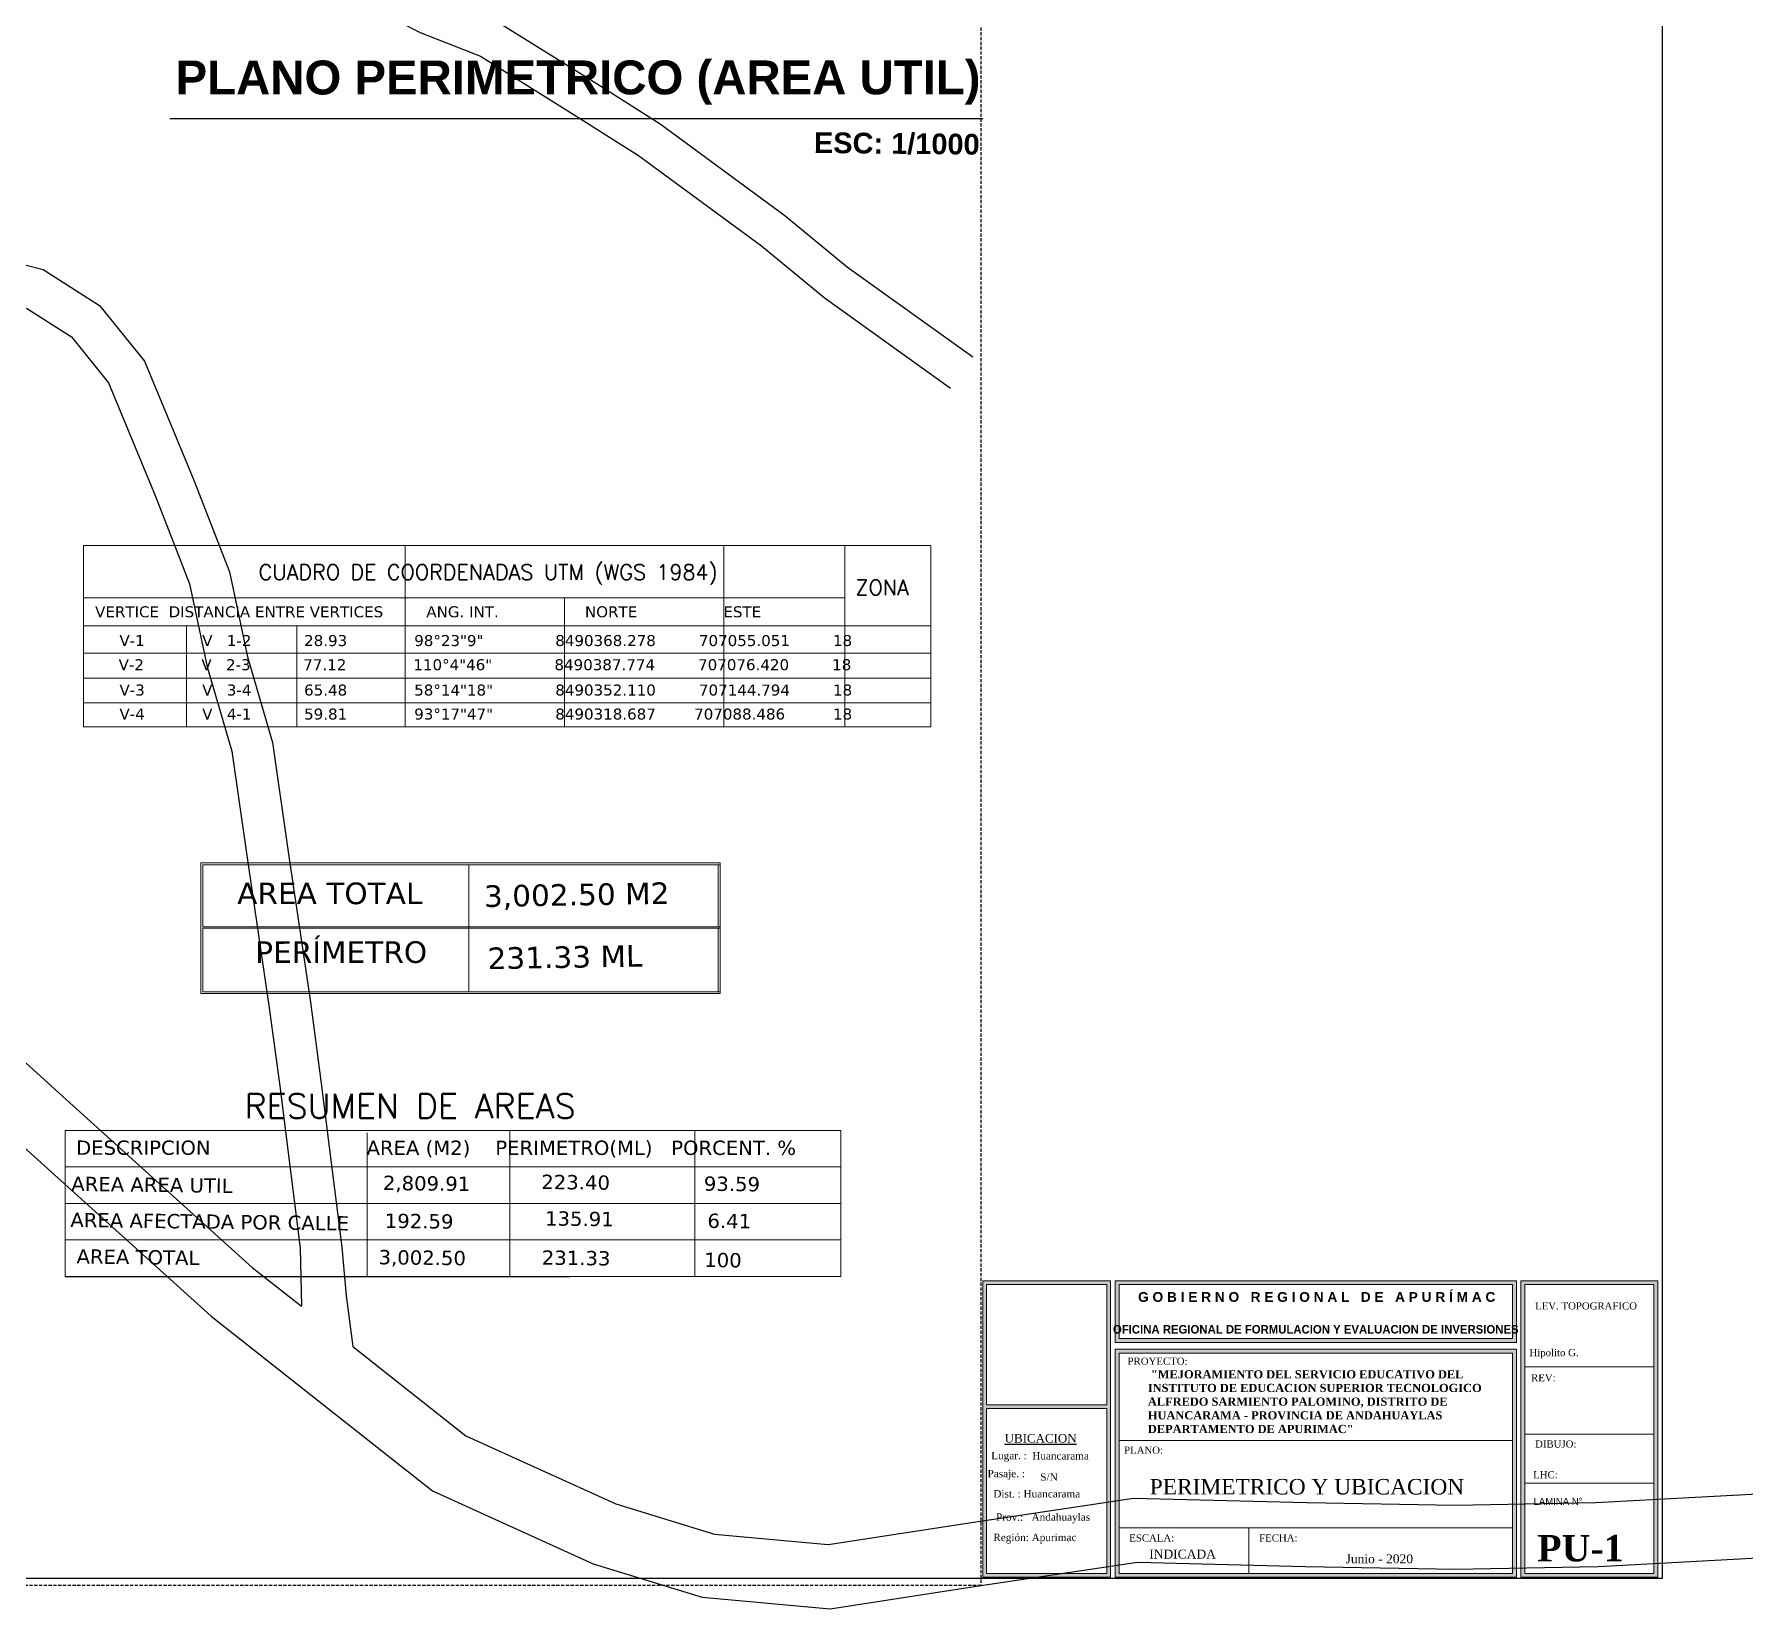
# Model space of a CAD drawing. Header units: metres. Extents: x 699753 to 708012, y 8489657 to 8490746.
# Drawn here: x 707208.4 to 707476.2, y 8490033.1 to 8490279.6 of the extents above; entities that cross this region are included whole.
import ezdxf

# ---------------------------------------------------------------- set-up
doc = ezdxf.new("R2010")
doc.units = ezdxf.units.M
doc.linetypes.add('DASHED', pattern=[0.75, 0.5, -0.25])
for name, color, linetype in [('$AUDIT-BAD-LAYER', 7, 'Continuous'), ('C-HYDR-CTCH-HDPT', 2, 'Continuous'), ('C-ROAD-PROF', 1, 'DASHED'), ('TEXTOS Numer', 41, 'Continuous')]:
    doc.layers.add(name, color=color, linetype=linetype)
for name, color, linetype, lineweight in [('0_Pen_No__1', 7, 'Continuous', 13), ('1-blanco', 7, 'Continuous', 25), ('2D Drafting - General_Pen_No__1', 7, 'Continuous', 13), ('A-ACOTACION', 7, 'Continuous', 9), ('PLUMA 02', 51, 'Continuous', 20), ('TEXTO', 152, 'Continuous', 0), ('Texto_Pen_No__21', 7, 'Continuous', 35)]:
    doc.layers.add(name, color=color, linetype=linetype, lineweight=lineweight)
doc.layers.add('2D Drafting - General_Pen_No__102', color=7, linetype='Continuous', lineweight=13, true_color=0xcccccc)
doc.styles.add('ARIAL', font='arial.ttf')
doc.styles.add('CALLES', font='verdana.ttf', dxfattribs={"height": 3})
doc.styles.add('Dutch801 XBd BT', font='dutcheb.ttf', dxfattribs={"height": 0.2})
doc.styles.add('GENERATED_STYLE_7', font='GOTHIC.TTF')
doc.styles.get("Standard").update_dxf_attribs({"font": 'simplex.shx'})

msp = doc.modelspace()

# ---------------------------------------------------------------- hatches: boundary and pattern name
at = {"layer": '2D Drafting - General_Pen_No__102', "linetype": 'Continuous'}
h = msp.add_hatch(color=256, dxfattribs=at)
h.paths.add_polyline_path([(707356.8880002546, 8490038.025101794), (707376.913431456, 8490038.025101794), (707376.913431456, 8490084.4372169), (707356.8880002546, 8490084.4372169)])
h.paths.add_polyline_path([(707376.306504222, 8490038.632029714), (707357.5023600605, 8490038.632029714), (707357.5023600614, 8490064.459990604), (707376.306504222, 8490064.459990604)], flags=16)
h.paths.add_polyline_path([(707357.5023600605, 8490065.017798843), (707357.5023600605, 8490083.830288967), (707376.306504222, 8490083.830288967), (707376.306504222, 8490065.017798843)], flags=16)
h = msp.add_hatch(color=256, dxfattribs=at)
h.paths.add_polyline_path([(707377.6274642724, 8490084.4372169), (707377.6274642724, 8490074.797777602), (707440.4623278058, 8490074.797777602), (707440.4623278058, 8490084.4372169)])
h.paths.add_polyline_path([(707378.2343919317, 8490075.404705267), (707378.2343919317, 8490083.830289243), (707439.8554001466, 8490083.830289243), (707439.8554001466, 8490075.404705267)], flags=16)
h = msp.add_hatch(color=256, dxfattribs=at)
h.paths.add_polyline_path([(707441.1763603447, 8490084.4372169), (707441.1763603447, 8490038.025101794), (707462.5973363364, 8490038.025101794), (707462.5973363364, 8490084.4372169)])
h.paths.add_polyline_path([(707441.7832882701, 8490038.632029714), (707441.7832882701, 8490083.830288967), (707461.9904091028, 8490083.830288967), (707461.9904091028, 8490038.632029714)], flags=16)
h = msp.add_hatch(color=256, dxfattribs=at)
h.paths.add_polyline_path([(707377.6274642724, 8490038.025101794), (707440.4623278058, 8490038.025101794), (707440.4623278058, 8490073.726728793), (707377.6274642724, 8490073.726728793)])
h.paths.add_polyline_path([(707378.2343919317, 8490038.632029455), (707378.2343919317, 8490073.11980113), (707439.8554001466, 8490073.11980113), (707439.8554001466, 8490038.632029455)], flags=16)

# ---------------------------------------------------------------- linework, layer by layer
at = {"layer": '0_Pen_No__1', "linetype": 'Continuous'}
for p, q in [((707441.7832880056, 8490070.980464147), (707461.990408891, 8490070.980464147)), ((707441.7832880056, 8490060.409128526), (707461.990408891, 8490060.409128526)), ((707439.8554001466, 8490059.43060649), (707378.2343919325, 8490059.43060649)), ((707441.7832880056, 8490052.740364522), (707461.990408891, 8490052.740364522)), ((707378.2320982532, 8490045.772354847), (707439.8576938265, 8490045.772354847)), ((707398.572418784, 8490045.772354847), (707398.572418784, 8490038.632029455))]:
    msp.add_line(p, q, dxfattribs=at)
at = {"layer": '0_Pen_No__1', "linetype": 'Continuous', "flags": 128}
for points in [[(707356.8880002546, 8490038.025101794), (707376.9134317334, 8490038.025101794), (707376.9134317334, 8490084.4372169), (707356.8880002546, 8490084.4372169)], [(707357.5023599997, 8490083.830289243), (707376.3065040737, 8490083.830289243), (707376.3065040737, 8490065.017798843), (707357.5023600605, 8490065.017798843)], [(707377.6274642724, 8490074.797777602), (707440.4623278058, 8490074.797777602), (707440.4623278058, 8490084.4372169), (707377.6274642724, 8490084.4372169)], [(707378.2343919325, 8490075.404705267), (707439.8554001466, 8490075.404705267), (707439.8554001466, 8490083.830289243), (707378.2343919325, 8490083.830289243)], [(707441.1763603447, 8490038.025101794), (707462.5973365499, 8490038.025101794), (707462.5973365499, 8490084.4372169), (707441.1763603447, 8490084.4372169)], [(707441.7832880056, 8490038.632029455), (707461.990408891, 8490038.632029455), (707461.990408891, 8490083.830289243), (707441.7832880056, 8490083.830289243)], [(707377.6274642724, 8490073.726728793), (707377.6274642724, 8490038.025101794), (707440.4623278058, 8490038.025101794), (707440.4623278058, 8490073.726728793)], [(707378.2343919325, 8490073.11980113), (707378.2343919325, 8490038.632029455), (707439.8554001466, 8490038.632029455), (707439.8554001466, 8490073.11980113)], [(707357.5023599997, 8490038.632029455), (707376.3065040737, 8490038.632029455), (707376.306504222, 8490064.459990604), (707357.5023600614, 8490064.459990604)]]:
    msp.add_lwpolyline(points, close=True, dxfattribs=at)
at = {"layer": '1-blanco', "linetype": 'Continuous', "lineweight": 5}
for p, q in [((707216.0603463636, 8490199.555438342), (707216.0603306612, 8490186.95327943)), ((707216.0603463636, 8490199.555438342), (707266.4267665431, 8490199.555438342)), ((707266.4267665431, 8490199.555438342), (707266.4267665438, 8490183.158003187)), ((707316.3430581779, 8490199.555438342), (707316.3430581781, 8490183.158085635)), ((707316.3430581779, 8490199.555438342), (707348.7898793853, 8490199.555438342)), ((707335.2913514597, 8490199.555438342), (707335.2913514597, 8490191.375581326)), ((707216.0603463636, 8490191.375581326), (707266.4267665435, 8490191.375581326)), ((707316.343058178, 8490191.375581326), (707335.2913514597, 8490191.375581326)), ((707335.2913514597, 8490191.375581326), (707335.2913514597, 8490186.95327943)), ((707335.2913616521, 8490191.375581326), (707335.2913616521, 8490186.95327943)), ((707216.0602858338, 8490174.935034486), (707216.0603008067, 8490186.951513115)), ((707216.0603110016, 8490186.95327943), (707316.3430432028, 8490186.95327943)), ((707216.0603369969, 8490171.175713047), (707216.0603306612, 8490186.95327943)), ((707232.2273878487, 8490186.95327943), (707232.2273878487, 8490182.530977538)), ((707249.4811244041, 8490186.95327943), (707249.4811244041, 8490182.530977538)), ((707266.426751568, 8490187.041367939), (707266.426751568, 8490186.95327943)), ((707266.426751568, 8490186.95327943), (707266.426751568, 8490174.935034486)), ((707316.3430432028, 8490187.04145039), (707316.3430432028, 8490186.95327943)), ((707316.3430432028, 8490186.95327943), (707316.3430432028, 8490174.935034486)), ((707316.343058178, 8490186.95327943), (707348.7898793853, 8490186.95327943)), ((707335.2913262895, 8490186.951513115), (707335.2913262895, 8490174.935034486)), ((707335.2913364845, 8490187.041512996), (707335.2913364845, 8490178.771656102)), ((707335.2913364845, 8490187.041512996), (707335.2913403761, 8490171.17571305)), ((707335.2913466772, 8490186.95327943), (707335.2913466772, 8490174.935034486)), ((707216.0602906141, 8490178.771656102), (707216.0602954845, 8490182.68028647)), ((707216.0602906141, 8490182.68028647), (707316.3430581781, 8490182.680286473)), ((707316.3430432029, 8490182.680286473), (707348.7898793853, 8490182.68028647)), ((707232.2273878487, 8490182.530977538), (707232.2273878487, 8490174.935034486)), ((707249.4811244041, 8490182.530977538), (707249.4811244041, 8490174.935034486)), ((707216.0602906141, 8490178.771656102), (707316.3430432029, 8490178.771656102)), ((707266.4267413733, 8490178.771656102), (707266.4267413733, 8490174.935034486)), ((707266.426751568, 8490179.35733638), (707266.4267515682, 8490171.17571305)), ((707316.3430330079, 8490178.771656102), (707316.3430330079, 8490174.935034486)), ((707316.3430432028, 8490179.35733638), (707316.3430432028, 8490171.175713051)), ((707316.3430432029, 8490178.771656102), (707348.7898793853, 8490178.771656102)), ((707335.2913466772, 8490179.35733638), (707335.2913466772, 8490171.175713051)), ((707216.0602858338, 8490174.935034486), (707316.3430330079, 8490174.935034486)), ((707232.2273878487, 8490174.935034486), (707232.2273878487, 8490171.17571305)), ((707249.4811244041, 8490174.935034486), (707249.4811244042, 8490171.17571305)), ((707316.3430432029, 8490174.935034486), (707348.7898793853, 8490174.935034486)), ((707216.0603110016, 8490171.17571305), (707316.3430432028, 8490171.17571305)), ((707316.3430432028, 8490171.17571305), (707348.7898793853, 8490171.17571305))]:
    msp.add_line(p, q, dxfattribs=at)
at = {"layer": '1-blanco', "linetype": 'Continuous', "lineweight": 9}
for p, q in [((707234.4441520888, 8490129.393215664), (707234.4441520886, 8490149.867382247)), ((707234.4441520886, 8490149.867382247), (707315.7954257417, 8490149.867382247)), ((707234.7565630384, 8490139.847820148), (707234.7565630384, 8490149.5549713)), ((707234.7565630384, 8490149.5549713), (707315.7954257417, 8490149.5549713)), ((707276.4255133624, 8490149.5549713), (707276.4255133624, 8490129.68260025)), ((707315.4830147919, 8490149.554971298), (707315.4830147919, 8490139.847820148)), ((707315.7954257417, 8490149.867382247), (707315.7954257417, 8490129.393215664)), ((707315.7954257417, 8490139.847820148), (707234.7565630384, 8490139.847820148)), ((707234.7565630384, 8490129.68260025), (707234.7565630384, 8490139.618785778)), ((707234.7565630384, 8490139.618785776), (707315.7954257418, 8490139.618785778)), ((707315.4830147919, 8490139.618785776), (707315.4830147919, 8490129.68260025)), ((707315.7954257417, 8490129.393215658), (707234.4441520886, 8490129.393215664)), ((707315.7954257418, 8490129.68260025), (707234.7565630387, 8490129.68260025)), ((707213.1930267721, 8490096.551091218), (707213.1930410053, 8490107.97385806)), ((707213.1930267721, 8490096.551091218), (707213.1930410053, 8490107.97385806)), ((707213.193041005, 8490107.973858057), (707292.2419120566, 8490107.97385806)), ((707213.193041005, 8490107.973858057), (707292.2419120566, 8490107.97385806)), ((707249.8198290045, 8490107.97385806), (707334.6889618755, 8490107.97385806)), ((707249.8198290045, 8490107.97385806), (707334.6889618755, 8490107.97385806)), ((707282.8303007983, 8490107.97385806), (707282.8303007983, 8490096.551091218)), ((707282.8303007983, 8490107.97385806), (707282.8303007983, 8490096.551091218)), ((707311.803660262, 8490107.97385806), (707311.803660262, 8490096.551091218)), ((707311.803660262, 8490107.97385806), (707311.803660262, 8490096.551091218)), ((707260.5011169364, 8490107.58985806), (707260.5011169364, 8490096.167091219)), ((707260.5011169364, 8490107.58985806), (707260.5011169364, 8490096.167091219)), ((707213.1930338893, 8490102.26309122), (707292.2419120566, 8490102.26309122)), ((707213.1930338893, 8490102.26309122), (707292.2419120566, 8490102.26309122)), ((707249.8198290052, 8490102.26309122), (707334.5148762871, 8490102.26309122)), ((707249.8198290052, 8490102.26309122), (707334.6889618755, 8490102.263091223)), ((707213.193012539, 8490085.128324373), (707213.193012539, 8490096.551091218)), ((707213.193012539, 8490085.128324373), (707213.193012539, 8490096.551091218)), ((707213.1930267724, 8490096.551091218), (707292.2418978232, 8490096.551091218)), ((707213.1930267724, 8490096.551091218), (707292.2418978232, 8490096.551091218)), ((707249.8198147718, 8490096.551091218), (707334.6889618755, 8490096.551091218)), ((707249.8198147718, 8490096.551091218), (707334.6889618755, 8490096.551091218)), ((707260.5011169364, 8490096.167091219), (707260.5011169364, 8490090.840324374)), ((707260.5011169364, 8490096.167091219), (707260.5011169364, 8490090.840324374)), ((707282.8303007983, 8490096.551091218), (707282.8303007983, 8490090.840324374)), ((707282.8303007983, 8490096.551091218), (707282.8303007983, 8490090.840324374)), ((707311.8036460286, 8490096.551091218), (707311.8036460286, 8490090.840324374)), ((707311.8036460286, 8490096.551091218), (707311.8036460286, 8490090.840324374)), ((707260.5011169364, 8490091.906351844), (707260.5011169364, 8490085.128324373)), ((707260.5011169364, 8490091.906351844), (707260.5011169364, 8490085.128324373)), ((707213.1930196566, 8490090.840324374), (707292.2418978232, 8490090.840324374)), ((707213.1930196566, 8490090.840324374), (707292.2418978232, 8490090.840324374)), ((707249.8198147718, 8490090.840324374), (707334.6889618755, 8490090.840324374)), ((707249.8198147718, 8490090.840324374), (707334.6889618755, 8490090.840324374)), ((707260.501109819, 8490090.455091218), (707260.501109819, 8490085.128324373)), ((707260.501109819, 8490090.455091218), (707260.501109819, 8490085.128324373)), ((707282.8302936809, 8490090.839091217), (707282.8302936809, 8490085.128324373)), ((707282.8302936809, 8490090.839091217), (707282.8302936809, 8490085.128324373)), ((707311.8036389112, 8490090.839091217), (707311.8036389112, 8490085.128324373)), ((707311.8036389112, 8490090.839091217), (707311.8036389112, 8490085.128324373)), ((707311.8036460286, 8490090.840324374), (707311.8036460286, 8490085.128324369)), ((707311.8036460286, 8490090.840324374), (707311.8036460286, 8490085.128324369)), ((707213.193012539, 8490085.128324373), (707334.6889618755, 8490085.128324373)), ((707213.193012539, 8490085.128324373), (707334.6889618755, 8490085.128324373)), ((707249.8198147718, 8490085.128324373), (707334.6889618755, 8490085.128324373)), ((707249.8198147718, 8490085.128324373), (707334.6889618755, 8490085.128324373))]:
    msp.add_line(p, q, dxfattribs=at)
at = {"layer": '1-blanco', "linetype": 'Continuous', "lineweight": 5, "flags": 128}
for points in [[(707266.4267665431, 8490199.555438342), (707316.3430581779, 8490199.555438342)], [(707348.7898793853, 8490199.555438342), (707348.7898793853, 8490171.17571305)], [(707266.4267665435, 8490191.375581326), (707316.343058178, 8490191.375581326)], [(707291.3849123607, 8490191.375581326), (707291.3849123607, 8490171.17571305)]]:
    msp.add_lwpolyline(points, dxfattribs=at)
at = {"layer": '1-blanco', "linetype": 'Continuous', "lineweight": 9, "flags": 128}
msp.add_lwpolyline([(707334.6889618755, 8490107.97385806), (707334.6889618755, 8490085.128324369)], dxfattribs=at)
at = {"layer": '2D Drafting - General_Pen_No__1', "linetype": 'Continuous', "flags": 128}
for points in [[(707356.8880002546, 8490038.025101794), (707376.913431456, 8490038.025101794), (707376.913431456, 8490084.4372169), (707356.8880002546, 8490084.4372169)], [(707357.5023600605, 8490065.017798843), (707357.5023600605, 8490083.830288967), (707376.306504222, 8490083.830288967), (707376.306504222, 8490065.017798843)], [(707377.6274642724, 8490084.4372169), (707377.6274642724, 8490074.797777602), (707440.4623278058, 8490074.797777602), (707440.4623278058, 8490084.4372169)], [(707378.2343919317, 8490075.404705267), (707378.2343919317, 8490083.830289243), (707439.8554001466, 8490083.830289243), (707439.8554001466, 8490075.404705267)], [(707441.1763603447, 8490084.4372169), (707441.1763603447, 8490038.025101794), (707462.5973363364, 8490038.025101794), (707462.5973363364, 8490084.4372169)], [(707441.7832882701, 8490038.632029714), (707441.7832882701, 8490083.830288967), (707461.9904091028, 8490083.830288967), (707461.9904091028, 8490038.632029714)], [(707377.6274642724, 8490038.025101794), (707440.4623278058, 8490038.025101794), (707440.4623278058, 8490073.726728793), (707377.6274642724, 8490073.726728793)], [(707378.2343919317, 8490038.632029455), (707378.2343919317, 8490073.11980113), (707439.8554001466, 8490073.11980113), (707439.8554001466, 8490038.632029455)], [(707376.306504222, 8490038.632029714), (707357.5023600605, 8490038.632029714), (707357.5023600614, 8490064.459990604), (707376.306504222, 8490064.459990604)]]:
    msp.add_lwpolyline(points, close=True, dxfattribs=at)
at = {"layer": 'A-ACOTACION', "lineweight": 30, "flags": 128}
msp.add_lwpolyline([(706943.0804968538, 8490420.351417856), (707463.280496853, 8490420.351417856), (707463.280496853, 8490037.851417856), (706943.0804968538, 8490037.851417856), (706943.0804968538, 8490420.351417856)], dxfattribs=at)
at = {"layer": 'C-HYDR-CTCH-HDPT', "flags": 128}
for points in [[(707180.0001788957, 8490336.275683274), (707190.3205302041, 8490331.773791824), (707201.8656948481, 8490325.51378314), (707211.1341857692, 8490319.102413207), (707222.1408631372, 8490313.141701618), (707232.8421300374, 8490306.679699546), (707253.2039002404, 8490294.539834293), (707271.2824480082, 8490285.324864894), (707280.9316964842, 8490281.538180754), (707295.9548585267, 8490272.168719584), (707306.3649040937, 8490265.576856097), (707325.9205804437, 8490251.189591864), (707335.6994599596, 8490243.148240054), (707355.323037557, 8490229.075302148)], [(707180.0001788958, 8490330.299522124), (707187.5277926505, 8490326.462816125), (707198.719821957, 8490320.394284165), (707207.9895848369, 8490313.982034368), (707219.1598448611, 8490307.932733916), (707229.7550491686, 8490301.534778157), (707250.3020397327, 8490289.284482906), (707268.8182932084, 8490279.84640683), (707278.2254474114, 8490276.154728489), (707292.7623099957, 8490267.088556591), (707302.9780063783, 8490260.619759165), (707322.2346336346, 8490246.452507691), (707332.0416953742, 8490238.387981122), (707351.8263853025, 8490224.199502418)], [(707163.6789900056, 8490301.024724333), (707165.0509382503, 8490292.432281837), (707165.9854646716, 8490279.072338557), (707166.4246641458, 8490267.579107441), (707167.0488971586, 8490263.500971999), (707169.4323684726, 8490258.776117694), (707171.966720681, 8490254.216613786), (707173.9186518688, 8490252.25741014), (707182.0691945713, 8490248.999679737), (707190.4596004545, 8490246.128271548), (707201.1183260052, 8490244.975057682), (707209.7874245682, 8490242.74805783), (707218.5602927346, 8490237.143338455), (707225.6505643523, 8490228.39575542), (707233.3482976732, 8490209.791715559), (707238.9412820622, 8490195.423457477), (707241.7649975105, 8490182.124095488), (707245.6546189372, 8490168.717705669), (707248.117477438, 8490151.606774004), (707251.6151245487, 8490128.075768495), (707253.245062383, 8490115.759851843), (707256.5371744515, 8490089.717053104), (707257.2320047426, 8490082.1034539), (707258.2286574605, 8490074.142199378)], [(707067.2514334607, 8490269.999856561), (707081.6870132891, 8490245.699873187), (707094.6352161126, 8490222.806223473), (707103.9382500674, 8490207.522349937), (707126.543710966, 8490181.05440449), (707146.9694068684, 8490159.541086229), (707175.3395260193, 8490133.807571463), (707207.2352848137, 8490104.8628214), (707236.0614355225, 8490078.890888205), (707270.7218080392, 8490051.55129179), (707295.8977366618, 8490040.138049578), (707312.9714485243, 8490034.901303023), (707332.9844528663, 8490033.086985754), (707356.6101685805, 8490036.712783117), (707381.1304737561, 8490040.387718681), (707407.4115078696, 8490039.703899065), (707430.8861706145, 8490039.294269018), (707453.2744787036, 8490039.731597852), (707484.078308314, 8490041.378438674)], [(707081.0823650301, 8490269.174417026), (707090.830191534, 8490249.846816907), (707103.2605851386, 8490227.868702965), (707112.0632538825, 8490213.40687508), (707133.9769093317, 8490187.748940498), (707153.9643953983, 8490166.69716576), (707182.0580301386, 8490141.214440059), (707213.9422472444, 8490112.280164193), (707242.5117517111, 8490086.539465446), (707250.2065343928, 8490080.469933074)], [(707207.1636732912, 8490236.711023485), (707214.1736367778, 8490232.23257044), (707220.0057923889, 8490225.037181005), (707227.3159077358, 8490207.369944219), (707232.6926053532, 8490193.557322258), (707235.456140609, 8490180.541401777), (707239.2855828406, 8490167.342432078), (707241.6859128913, 8490150.665922463), (707245.1781251808, 8490127.171480624), (707246.7987609874, 8490114.925850699), (707250.0102998335, 8490089.520439804), (707250.0102998335, 8490089.520439804), (707250.2065343924, 8490080.469933074), (707250.2065343924, 8490080.469933074)], [(707258.228657461, 8490074.142199378), (707275.959284503, 8490060.156539321), (707299.4428615731, 8490049.510506868), (707314.9097670536, 8490044.766590336), (707332.6728591132, 8490043.156243177), (707355.1106136735, 8490046.599726215), (707380.5147481118, 8490050.407124063), (707407.6288015053, 8490049.701629693), (707430.8757527783, 8490049.295973184), (707452.909793814, 8490049.726381835), (707484.1077573206, 8490051.394293925)]]:
    msp.add_lwpolyline(points, dxfattribs=at)
at = {"layer": 'C-ROAD-PROF', "lineweight": 30}
msp.add_lwpolyline([(706717.649782453, 8490744.896374749), (707356.6101685805, 8490744.896374749), (707356.6101685805, 8490036.712783117), (706717.649782453, 8490036.712783117)], close=True, dxfattribs=at)
at = {"layer": 'TEXTO', "lineweight": 30, "flags": 128}
msp.add_lwpolyline([(707229.5972432242, 8490266.37787157), (707356.9056325057, 8490266.37787157)], dxfattribs=at)
at = {"layer": 'TEXTOS Numer'}
msp.add_line((707213.193012539, 8490085.128324373), (707292.2418978232, 8490085.128324373), dxfattribs=at)
msp.add_line((707213.193012539, 8490085.128324373), (707292.2418978232, 8490085.128324373), dxfattribs=at)

# ---------------------------------------------------------------- texts
at = {"layer": '$AUDIT-BAD-LAYER', "color": 0, "style": 'Dutch801 XBd BT'}
msp.add_text('PERIMETRICO Y UBICACION', height=2.424603624292775, dxfattribs=at).set_placement((707383.0479693129, 8490050.982086867, -177.2993943980371))
at = {"layer": '$AUDIT-BAD-LAYER', "style": 'Dutch801 XBd BT'}
for s, insert, char_height, attachment_point in [('LEV. TOPOGRAFICO', (707443.3873365993, 8490081.063408392), 1.118796158705609, 1), ('Hipolito G.', (707442.5100732149, 8490073.752650255), 1.118796158705609, 1), ('PROYECTO:', (707379.574542955, 8490072.409585258), 1.118796158705609, 1), ('REV:', (707442.7611399969, 8490069.816252043), 1.118796158705609, 1), ('{\\LUBICACION}', (707360.326897112, 8490059.088079192), 1.342555390446731, 7), ('Lugar. :     ', (707358.216458812, 8490056.108626764), 1.162988606974481, 7), ('            Huancarama', (707359.3790432815, 8490056.42864549), 1.162988606974481, 7), ('PLANO:', (707379.0250155061, 8490058.480345953), 1.118796158705609, 1), ('DIBUJO:', (707443.3873365993, 8490059.439702895), 1.118796158705609, 1), ('Pasaje. :  ', (707357.6414123742, 8490053.294112999), 1.162988606974481, 7), ('       S/N', (707362.8270100974, 8490053.123146586), 1.162988606974481, 7), ('LHC:', (707443.091676481, 8490054.634076497), 1.118796158705609, 1), ('Dist. : Huancarama ', (707358.5499158758, 8490050.489815071), 1.162988606974481, 7), ('{\\fCentury Gothic|b0|i0|c0|p34;LAMINA\\fCentury Gothic|b0|i0|c128|p34; \\fCentury Gothic|b0|i0|c0|p34;N°}', (707443.1538399068, 8490050.454982514), 1.118796158705609, 1), ('Prov.:   Andahuaylas', (707358.9753935281, 8490046.479346776), 1.162988606974481, 7), ('Región: Apurimac', (707358.5525486215, 8490043.297960255), 1.162988606974481, 7), ('{ESCALA:}', (707379.836146847, 8490044.730400877), 1.118796158705609, 1), ('{FECHA:}', (707400.1764673783, 8490044.730400877), 1.118796158705609, 1), ('{INDICADA}', (707382.965653555, 8490040.928627523), 1.398495198382012, 7), ('Junio - 2020', (707413.7178923365, 8490041.610784603), 1.398495198382012, 1)]:
    msp.add_mtext(s, dxfattribs=dict(at, insert=insert, char_height=char_height, attachment_point=attachment_point))
at = {"layer": '$AUDIT-BAD-LAYER', "insert": (707382.7529673127, 8490070.441888195), "char_height": 1.284141528708344, "width": 58.76956009457353, "attachment_point": 1}
msp.add_mtext('{\\fTimes New Roman|b1|i0|c0|p18; "MEJORAMIENTO DEL SERVICIO EDUCATIVO DEL INSTITUTO DE EDUCACION SUPERIOR TECNOLOGICO ALFREDO SARMIENTO PALOMINO, DISTRITO DE HUANCARAMA - PROVINCIA DE ANDAHUAYLAS DEPARTAMENTO DE APURIMAC"\\P }', dxfattribs=at)
at = {"layer": '0_Pen_No__1', "linetype": 'Continuous', "insert": (707378.2343919325, 8490076.157898761), "char_height": 1.329669534713783, "width": 61.62100821501296, "attachment_point": 7, "style": 'ARIAL'}
msp.add_mtext('\\pxqc,tc18.4125,r36.825;{\\fBodoni MT|b1|i0|c0|p18;OFICINA REGIONAL DE FORMULACION Y EVALUACION DE INVERSIONES\\fBernadette|b0|i0|c0|p2; \\C8;\\c8355711; }', dxfattribs=at)
at = {"layer": '1-blanco', "linetype": 'Continuous', "lineweight": 9}
for s, height, rotation, p in [('  CUADRO DE COORDENADAS UTM (WGS 1984)', 2.378341053836786, 0.0001256129299512906, (707240.2520307215, 8490194.190747349, 270763.7410570164)), ('  ZONA', 2.378341053836786, 0.0001256129299512906, (707333.7135686151, 8490191.781392062)), ('RESUMEN DE AREAS', 3.840000000000001, 359.9999115277059, (707241.2964342405, 8490109.889631765)), ('RESUMEN DE AREAS', 3.840000000000001, 359.9999115277059, (707241.2964342405, 8490109.889631765))]:
    msp.add_text(s, height=height, rotation=rotation, dxfattribs=at).set_placement(p)
at = {"layer": '1-blanco', "linetype": 'Continuous', "lineweight": 5, "style": 'CALLES'}
for s, rotation, p in [('DESCRIPCION                         AREA (M2)    PERIMETRO(ML)   PORCENT. %%%', 359.9861422397304, (707214.9124348308, 8490104.16072286)), ('AREA AREA UTIL', 359.2674776342685, (707214.1556977412, 8490098.511657862)), (' 2,809.91', 359.2674776342685, (707261.9738024565, 8490098.669336064)), ('223.40', 359.2674776342685, (707287.7569107154, 8490098.814600741)), ('93.59', 359.2674776342685, (707313.2084346075, 8490098.542033566)), ('AREA AFECTADA POR CALLE', 359.2674776342685, (707214.0089973359, 8490092.859100262)), (' 192.59', 359.2674776342685, (707262.2717099228, 8490092.741148127)), ('135.91', 359.2674776342685, (707288.3435399096, 8490093.097752104)), ('  6.41', 359.2674776342685, (707311.8145045807, 8490092.744764408)), ('AREA TOTAL', 359.2674776342685, (707214.9696026413, 8490087.148333421)), ('3,002.50', 359.2674776342685, (707262.2717099226, 8490087.030381287)), ('231.33', 359.2674776342685, (707287.8321355077, 8490086.964382865)), ('  100', 359.2674776342685, (707311.3165381185, 8490086.623160802))]:
    msp.add_text(s, height=2.24, rotation=rotation, dxfattribs=at).set_placement(p)
at = {"layer": '1-blanco', "linetype": 'Continuous', "lineweight": 9, "attachment_point": 8}
for s, insert, char_height, rotation in [('{\\fArial|b1|i0|c0|p34;PLANO PERIMETRICO (AREA UTIL)}', (707293.5222541227, 8490268.57441316), 5.308415999999994, 0.014456127692610619), ('{\\fArial|b1|i0|c0|p34;ESC: 1/1000}', (707343.4219363437, 8490260.777504263), 3.244031999999997, 359.3934681041156)]:
    msp.add_mtext(s, dxfattribs=dict(at, insert=insert, char_height=char_height, rotation=rotation))
at = {"layer": '1-blanco', "linetype": 'Continuous', "lineweight": 9, "attachment_point": 1}
for s, insert, char_height, width, rotation in [('{\\fVerdana|b0|i0|c0|p34;VERTICE  DISTANCIA ENTRE VERTICES         ANG. INT.                  NORTE                  ESTE}', (707217.891644788, 8490190.032316538), 1.718828431270617, 114.8847447069947, 0.00018929121798016982), ('{\\fVerdana|b0|i0|c0|p34;AREA TOTAL}', (707240.1398474582, 8490146.7779966), 3.377208558791529, 30.15182212844569, 0.00012558579224553062), ('{\\fVerdana|b0|i0|c0|p34;3,002.50 M2}', (707278.7569899199, 8490146.329050275), 3.377208558791529, 60.00576767423919, 1.0000000000000009), ('{\\fVerdana|b0|i0|c0|p34;PERÍMETRO}', (707242.9678644398, 8490137.570877679), 3.377208558791529, 8.831973148766151, 0.029713902582189446), ('{\\fVerdana|b0|i0|c0|p34;231.33 ML}', (707279.3152941267, 8490136.593820129), 3.377208558791529, 32.57738419769301, 1.0000000000000009)]:
    msp.add_mtext(s, dxfattribs=dict(at, insert=insert, char_height=char_height, width=width, rotation=rotation))
at = {"layer": '1-blanco', "linetype": 'Continuous', "lineweight": 5, "char_height": 1.718828431270617, "width": 136.4551536804557, "attachment_point": 1}
for s, insert, rotation in [('{\\fVerdana|b0|i0|c0|p34;V-1            V   1-2           28.93              98°23"9"               8490368.278         707055.051         18   }', (707221.7062685412, 8490185.528122542), 0.00018929121798016984), ('{\\fVerdana|b0|i0|c0|p34;V-2            V   2-3           77.12              110°4"46"             8490387.774         707076.420         18   }', (707221.5763927848, 8490181.748224223), 0.00018929121798016984), ('{\\fVerdana|b0|i0|c0|p34;V-3            V   3-4           65.48              58°14"18"             8490352.110         707144.794         18   }', (707221.7062716514, 8490177.782870557), 0.00018929121798016984), ('{\\fVerdana|b0|i0|c0|p34;V-4            V   4-1           59.81              93°17"47"             8490318.687        707088.486          18   }', (707221.706273161, 8490174.02354912), 0.00018929121798016982)]:
    msp.add_mtext(s, dxfattribs=dict(at, insert=insert, rotation=rotation))
at = {"layer": 'PLUMA 02', "color": 0, "linetype": 'Continuous', "ltscale": 0.005, "insert": (707443.7106331863, 8490044.643480768), "char_height": 4.142164091699394, "attachment_point": 1}
msp.add_mtext('{\\fTimes New Roman|b1|i0|c0|p18;PU-1}', dxfattribs=at)
at = {"layer": 'Texto_Pen_No__21', "linetype": 'Continuous', "insert": (707381.2196023791, 8490081.115282768), "char_height": 1.533972659173855, "attachment_point": 7, "style": 'GENERATED_STYLE_7'}
msp.add_mtext('{\\fArial|b1|i0|c0|p34;G O B I E R N O   R E G I O N A L   D E   A P U R Í M A C}', dxfattribs=at)

doc.saveas('drawing.dxf')
